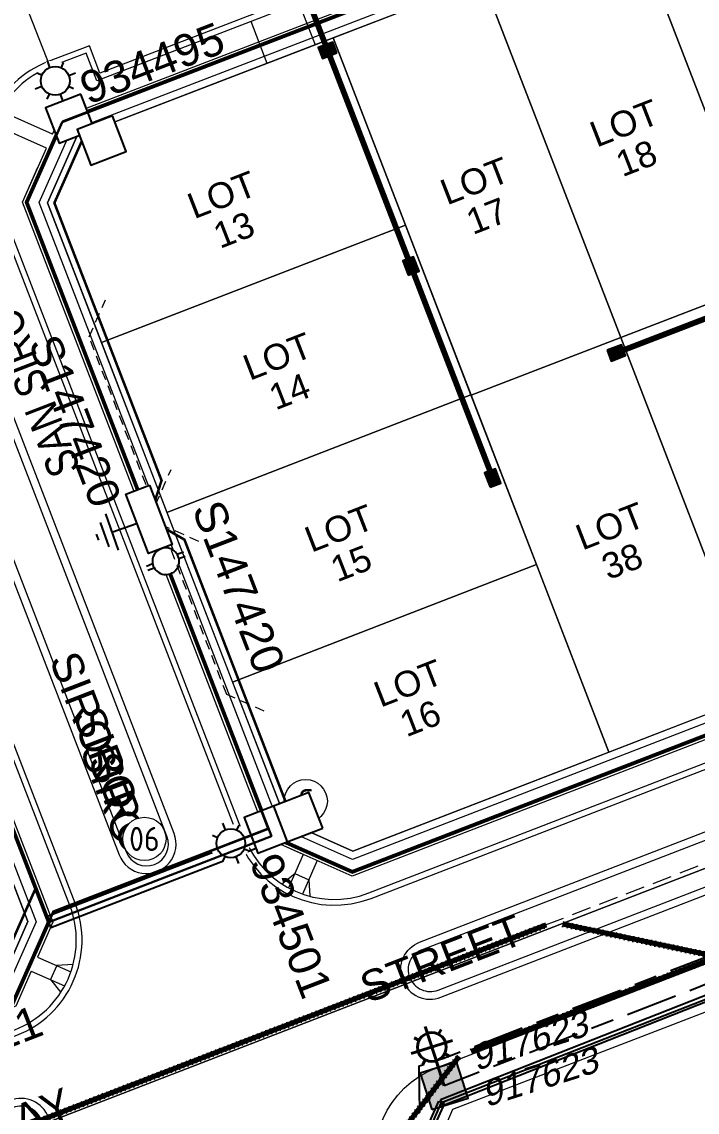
# Model space of a CAD drawing. Header units: metres. Extents: x 310412 to 311596, y 6269899 to 6270937.
# Drawn here: x 310764.4 to 310817.1, y 6270348.3 to 6270433.3 of the extents above; entities that cross this region are included whole.
import ezdxf
from ezdxf.enums import TextEntityAlignment as Align

# ---------------------------------------------------------------- set-up
doc = ezdxf.new("R2010")
doc.units = ezdxf.units.M
for name, pattern in [('Cable Exist UG', [8.2, 4, -1.2, 1.8, -1.2]), ('Dash', [5, 3, -2]), ('DASHED', [0.75, 0.5, -0.25]), ('DOT', [0.25, 0, -0.25]), ('IE Trench LV', [6.5, 5, -1.5])]:
    doc.linetypes.add(name, pattern=pattern)
doc.layers.get('0').update_dxf_attribs({"color": 6})
for name, color, linetype in [('_User 1200x900', 7, 'Continuous'), ('_User D-LOT-INT', 2, 'Continuous'), ('_User D-LOTNO', 2, 'Continuous'), ('_User D-PIPE', 154, 'Dash'), ('_User D-PIT', 2, 'Continuous'), ('_User D-TEXT-050', 3, 'Continuous'), ('Duct_SP_EXT', 7, 'Continuous'), ('Duct_SP_NEW', 2, 'Continuous'), ('Equip_LV_NEW', 2, 'Continuous'), ('Equip_SP_SL_EXT', 7, 'Continuous'), ('Equip_SP_SL_NEW', 2, 'Continuous'), ('Mains_LV_NEW_T84', 2, 'Continuous'), ('Mains_LV_New_T94', 2, 'Continuous'), ('Mains_SL_NEW_R6', 2, 'Continuous'), ('Notes', 7, 'Continuous'), ('Notes_HV_MISC', 7, 'Continuous'), ('Notes_LV_MISC', 7, 'Continuous'), ('Notes_SP_MISC', 7, 'Continuous'), ('Notes_SP_NEW', 2, 'Continuous'), ('Services_SP_NEW_UG', 2, 'Continuous'), ('SupportsUG_SP_LV_NEW', 2, 'Continuous'), ('SupportsUG_SP_LV_SL_EXT', 7, 'Continuous'), ('SupportsUG_SP_LV_SL_NEW', 2, 'Continuous')]:
    doc.layers.add(name, color=color, linetype=linetype)
for name, color, linetype, lineweight, true_color in [('_User D-FOOTPATH', 7, 'Continuous', 0, 0x969696), ('_User D-LIP', 7, 'Continuous', 0, 0x969696), ('_User D-NKL', 7, 'Continuous', 0, 0x969696), ('_User Driveway', 7, 'Dash', 0, 0x969696), ('_User E-KERB', 7, 'Continuous', 0, 0x969696), ('_User E-LIP', 7, 'Continuous', 0, 0x969696), ('_User E-LOT', 7, 'Continuous', 0, 0x969696), ('_User E-PIPE', 7, 'DOT', 0, 0x969696), ('_User E-PIPE-EDGE', 7, 'DOT', 0, 0x969696), ('_User Proposed Development Boundary', 7, 'DASHED', 0, 0x969696), ('_User Stormwater', 7, 'Continuous', 0, 0x969696)]:
    doc.layers.add(name, color=color, linetype=linetype, lineweight=lineweight, true_color=true_color)
for name, color, linetype, plot in [('_User Measure 240 CL', 170, 'Continuous', False), ('_User Measure 240 RL', 174, 'Continuous', False), ('_User Measure 50 CL', 130, 'Continuous', False), ('_User Measure LV VDs', 180, 'Continuous', False), ('_User Measure SL', 52, 'Continuous', False)]:
    doc.layers.add(name, color=color, linetype=linetype, plot=plot)
for name, color, linetype, lineweight in [('Cadastre Developer_SP_NEW', 2, 'Continuous', 5), ('Cadastre Land Parcels_SP_EXT', 9, 'Continuous', 5), ('Trench_SP_NEW', 7, 'Continuous', 70)]:
    doc.layers.add(name, color=color, linetype=linetype, lineweight=lineweight)
doc.styles.add('ARIAL', font='arial.ttf', dxfattribs={"height": 2})
doc.styles.add('ARIAL NARROW', font='ARIALN.TTF')
doc.styles.add('COLUMN_LABEL', font='arial.ttf')
doc.styles.add('iecARIAL', font='arial.ttf', dxfattribs={"height": 2})
doc.styles.add('ieISOCP', font='isocp.shx')
doc.styles.add('POLE_LABEL', font='arial.ttf')
doc.styles.add('SL_LABEL', font='arial.ttf')
doc.styles.get("Standard").update_dxf_attribs({"font": 'arial.ttf'})
doc.linetypes.add('Cable 4', pattern='A,5.25,-0.1,["o",Standard,S=2,R=0,X=1.2,Y=-0.7],-4', length=9.35)
doc.linetypes.add('Cable New UG', pattern='A,7,-0.25,["x",Standard,S=2,R=0,X=0.2,Y=-0.8],-2.1', length=9.35)
doc.linetypes.add('IE Trench HV', pattern='A,7,-0.2,["/",Standard,S=3,R=0,X=0,Y=-1.4],-2.5', length=9.7)

# ---------------------------------------------------------------- blocks, each defined once
blk = doc.blocks.new('COLUMN_EXT')
blk.add_hatch(color=256).paths.add_polyline_path([(-1.485, 1.485), (-1.485, -1.485), (1.485, -1.485), (1.485, 1.485)])
blk.add_lwpolyline([(-1.485, -1.485), (1.485, -1.485), (1.485, 1.485), (-1.485, 1.485)], close=True)
at = {"style": 'COLUMN_LABEL', "oblique": 15, "flags": 8}
blk.add_attdef('ASSET_NUM', text='', height=2, rotation=180, dxfattribs=at).set_placement((2, 2), align=Align.MIDDLE_LEFT)
at = {"flags": 9}
for tag, style, p in [('STRUCTURE_PLANT_NUMBER', 'POLE_LABEL', (1.813, 0.031)), ('STREET_CODE', 'COLUMN_LABEL', (1.813, -0.2))]:
    blk.add_attdef(tag, text='', height=0.2, dxfattribs=dict(at, style=style)).set_placement(p, align=Align.MIDDLE_LEFT)
for tag, p in [('OWNED_BY', (1.813, -0.6)), ('STATE', (1.813, -0.8)), ('COLUMN_TYPE', (1.813, -0.4)), ('STREETNAME', (1.813, -1.6)), ('SUBURB', (1.813, -1.8)), ('USAGE', (1.813, -1)), ('LEGEND', (1.813, -1.2)), ('LOCATION', (1.813, -1.4)), ('NOTES', (1.813, -2))]:
    blk.add_attdef(tag, text='', height=0.2, dxfattribs=at).set_placement(p, align=Align.MIDDLE_LEFT)
at = {"flags": 1}
blk.add_attdef('Z', (1.813, -2.351), '', height=0.2, dxfattribs=at)
blk = doc.blocks.new('SL_LANTERN_EXT')
at = {"lineweight": 40}
for p, q in [((-1.46, 5.68), (-1.06, 5.28)), ((0, 1.97), (0, 6.47)), ((1.46, 5.68), (1.06, 5.28)), ((-2.25, 4.22), (2.25, 4.22)), ((-1.46, 2.76), (-1.06, 3.16)), ((0, 0), (0, 2.72)), ((1.46, 2.76), (1.06, 3.16))]:
    blk.add_line(p, q, dxfattribs=at)
blk.add_circle((0, 4.22), 1.5, dxfattribs=at)
at = {"style": 'iecARIAL', "flags": 9}
blk.add_attdef('ASSET_NUM', (1.5, 1.5), '', height=2.5, dxfattribs=at)
for tag, p, height, flags in [('CONSTRUCTED_VOLTAGE', (0.98, -0.65), 0.2, 9), ('CONTROL_TYPE', (0.98, -0.85), 0.2, 9), ('LANTERN_PURPOSE', (0.98, -1.05), 0.2, 9), ('LANTERN_TYPE', (0.98, -1.25), 0.2, 9), ('LNUMBER', (2.18, -3.25), 2.5, 8), ('OPERATING_VOLTAGE', (0.98, -1.65), 0.2, 9), ('ORIENTATION', (0.98, -1.85), 0.2, 9), ('OWNED_BY', (0.98, -2.05), 0.2, 9), ('STATE', (0.98, -2.25), 0.2, 9), ('NO_PHASES', (0.98, -1.45), 0.2, 9), ('USAGE', (0.98, -2.45), 0.2, 9), ('CEXIST', (0.98, -2.65), 0.2, 9), ('CNEW', (0.98, -2.85), 0.2, 9), ('CNUMBER', (0.98, -3.05), 0.2, 9), ('CREMOVE', (0.98, -3.25), 0.2, 9), ('CREPLACE', (0.98, -3.45), 0.2, 9), ('LKINGHEIGHT', (0.98, -3.65), 0.2, 9), ('LBRACKET', (0.98, -3.85), 0.2, 9), ('LBRACKETVOCAB', (0.98, -4.05), 0.2, 9), ('LCATEGORY', (0.98, -4.25), 0.2, 9), ('LCHARGE1', (0.98, -4.45), 0.2, 9), ('LCHARGE1PERCENT', (0.98, -4.65), 0.2, 9), ('LCHARGE2', (0.98, -4.85), 0.2, 9), ('LCHARGE2PERCENT', (0.98, -5.05), 0.2, 9), ('LCHARGE3', (0.98, -5.25), 0.2, 9), ('LCHARGE3PERCENT', (0.98, -5.45), 0.2, 9), ('LEXIST', (0.98, -5.65), 0.2, 9), ('LLAMP', (0.98, -5.85), 0.2, 9), ('LLAMPVOCAB', (0.98, -6.05), 0.2, 9), ('LMAST', (0.98, -6.25), 0.2, 9), ('LMASTVOCAB', (0.98, -6.45), 0.2, 9), ('LNEW', (0.98, -6.65), 0.2, 9), ('LANTNUMBER', (0.98, -6.85), 0.2, 9), ('LOUTREACH', (0.98, -7.25), 0.2, 9), ('LOUTREACHVOCAB', (0.98, -7.45), 0.2, 9), ('LRATECODE', (0.98, -7.65), 0.2, 9), ('LREMOVE', (0.98, -7.85), 0.2, 9), ('LREPLACE', (0.98, -8.05), 0.2, 9), ('STREETNAME', (0.98, -9.25), 0.2, 9), ('LTYPE', (0.98, -8.25), 0.2, 9), ('LTYPEVOCAB', (0.98, -8.45), 0.2, 9), ('LEGEND', (0.98, -8.65), 0.2, 9), ('LOCATION', (0.98, -8.85), 0.2, 9), ('NOTES', (0.98, -9.05), 0.2, 9), ('SUBURB', (0.98, -9.45), 0.2, 1)]:
    blk.add_attdef(tag, p, '', height=height, dxfattribs=dict(flags=flags))
blk = doc.blocks.new('A$C7FC2678C')
at = {"layer": '_User Driveway', "linetype": 'Continuous'}
for p, q in [((310786.043, 6270434.775), (310787.31, 6270431.51)), ((310783.58, 6270430.067), (310782.31, 6270433.338)), ((310787.31, 6270431.51), (310783.58, 6270430.067))]:
    blk.add_line(p, q, dxfattribs=at)
blk = doc.blocks.new('A$C64462609')
at = {"layer": '_User D-FOOTPATH'}
for points in [[(310766.848, 6270424.562), (310767.391, 6270425.785), (310914.27, 6270482.298), (310915.116, 6270481.923)], [(310738.988, 6270432), (310765.57, 6270363.181), (310763.079, 6270357.554), (310714.108, 6270338.639), (310712.36, 6270339.412)], [(310740.107, 6270432.433), (310766.868, 6270363.15), (310765.664, 6270360.43)], [(310938.039, 6270425.792), (310937, 6270423.446), (310790.195, 6270366.742), (310783.659, 6270369.636), (310764.494, 6270419.253), (310766.362, 6270423.465)], [(310786.379, 6270368.432), (310783.659, 6270369.636), (310764.494, 6270419.253), (310765.702, 6270421.976)], [(310765.179, 6270359.333), (310763.975, 6270356.614), (310713.279, 6270337.032)]]:
    blk.add_lwpolyline(points, dxfattribs=at)
blk.add_lwpolyline([(310935.708, 6270424.234), (310790.227, 6270368.04), (310784.6, 6270370.532), (310765.793, 6270419.222), (310768.286, 6270424.844), (310913.841, 6270480.847), (310919.47, 6270478.351), (310938.2, 6270429.861)], close=True, dxfattribs=at)
at = {"layer": '_User D-FOOTPATH', "flags": 128}
for points in [[(310766.653, 6270429.787), (310764.473, 6270435.377)], [(310766.848, 6270424.562), (310762.754, 6270426.368)], [(310766.362, 6270423.465), (310762.269, 6270425.27)], [(310786.379, 6270368.432), (310785.226, 6270365.828)], [(310787.476, 6270367.946), (310786.323, 6270365.342)], [(310784.707, 6270366.137), (310785.714, 6270366.929), (310786.811, 6270366.443), (310786.901, 6270365.165)], [(310765.664, 6270360.43), (310768.268, 6270359.278)], [(310768.445, 6270359.856), (310767.167, 6270359.765), (310766.681, 6270358.668), (310767.473, 6270357.661)], [(310765.179, 6270359.333), (310767.782, 6270358.18)]]:
    blk.add_lwpolyline(points, dxfattribs=at)
at = {"layer": '_User D-LIP'}
for points in [[(310791.666, 6270365.005), (310936.738, 6270421.04, 0.414214), (310941.289, 6270431.321), (310921.91, 6270481.498, 0.413842), (310911.639, 6270486.054), (310908.419, 6270484.815), (310909.245, 6270482.668), (310770.538, 6270429.3), (310769.712, 6270431.446), (310766.492, 6270430.207, 0.414597), (310761.931, 6270419.923), (310781.385, 6270369.556, 0.414213)], [(310759.342, 6270413.997, 1), (310755.051, 6270412.34), (310772.021, 6270368.405, 1), (310776.312, 6270370.062)]]:
    blk.add_lwpolyline(points, format="xyb", close=True, dxfattribs=at)
for points in [[(310677.807, 6270408.469), (310704.333, 6270339.794, 0.414213), (310714.614, 6270335.243), (310764.054, 6270354.34, 0.414214), (310768.605, 6270364.62), (310742.114, 6270433.204)], [(310794.134, 6270358.615, -0.414214), (310795.451, 6270361.589), (310936.791, 6270416.183, -0.414214), (310939.766, 6270414.866, -0.414214)], [(310766.522, 6270347.95, 0.414214), (310763.548, 6270349.266), (310717.839, 6270331.611, 0.414214), (310716.522, 6270328.637, 0.414214)]]:
    blk.add_lwpolyline(points, format="xyb", dxfattribs=at)
at = {"layer": '_User D-LOT-INT', "color": 6, "lineweight": 0}
blk.add_lwpolyline([(310935.26, 6270424.704), (310790.242, 6270368.69), (310785.07, 6270370.98), (310766.442, 6270419.206), (310768.734, 6270424.373), (310913.825, 6270480.198), (310919, 6270477.903), (310937.55, 6270429.876)], close=True, dxfattribs=at)
at = {"layer": '_User D-LOT-INT', "color": 6, "lineweight": 0, "flags": 128}
for points in [[(310904.455, 6270444.62), (310799.458, 6270404.222)], [(310812.039, 6270441.035), (310833.526, 6270385.408)], [(310800.373, 6270436.547), (310821.865, 6270380.904)], [(310738.428, 6270431.785), (310764.921, 6270363.197)], [(310788.707, 6270432.058), (310810.205, 6270376.4)], [(310794.344, 6270417.464), (310770.651, 6270408.31)], [(310799.453, 6270404.236), (310775.759, 6270395.082)], [(310804.562, 6270391.009), (310780.869, 6270381.855)], [(310764.921, 6270363.197), (310762.631, 6270358.024)]]:
    blk.add_lwpolyline(points, dxfattribs=at)
at = {"layer": '_User D-NKL'}
for points in [[(310791.503, 6270365.425), (310936.576, 6270421.46, 0.414214), (310940.869, 6270431.158), (310921.49, 6270481.336, 0.413842), (310911.801, 6270485.634), (310909.001, 6270484.556), (310909.827, 6270482.41), (310770.279, 6270428.718), (310769.453, 6270430.865), (310766.653, 6270429.787, 0.414597), (310762.35, 6270420.085), (310781.805, 6270369.718, 0.414213)], [(310758.782, 6270413.781, 1), (310755.61, 6270412.556), (310772.581, 6270368.621, 1), (310775.752, 6270369.846)]]:
    blk.add_lwpolyline(points, format="xyb", close=True, dxfattribs=at)
for points in [[(310678.227, 6270408.632), (310704.753, 6270339.957, 0.414213), (310714.452, 6270335.663), (310763.892, 6270354.759, 0.414214), (310768.186, 6270364.458), (310741.694, 6270433.042)], [(310794.693, 6270358.831, -0.414214), (310795.667, 6270361.029), (310937.007, 6270415.623, -0.414214), (310939.206, 6270414.65, -0.414214)], [(310765.962, 6270347.733, 0.414214), (310763.764, 6270348.707), (310718.055, 6270331.051, 0.414214), (310717.082, 6270328.853, 0.414214)]]:
    blk.add_lwpolyline(points, format="xyb", dxfattribs=at)
at = {"layer": '_User E-KERB'}
for points in [[(310794.693, 6270358.831, 0.414214), (310796.892, 6270357.858), (310938.233, 6270412.452, 0.414214), (310939.206, 6270414.65)], [(310805.479, 6270308.427), (310792.47, 6270342.107, -0.414213), (310796.764, 6270351.805), (310941.836, 6270407.841, -0.414214), (310951.535, 6270403.547)]]:
    blk.add_lwpolyline(points, format="xyb", dxfattribs=at)
at = {"layer": '_User E-LIP'}
blk.add_lwpolyline([(310794.134, 6270358.615, 0.414214), (310797.108, 6270357.298), (310938.449, 6270411.892, 0.414214), (310939.766, 6270414.866)], format="xyb", dxfattribs=at)
at = {"layer": '_User E-LOT', "lineweight": 0}
for p, q in [((310943.043, 6270404.555), (310798.025, 6270348.54)), ((310798.025, 6270348.54), (310795.735, 6270343.368))]:
    blk.add_line(p, q, dxfattribs=at)
at = {"layer": '_User Proposed Development Boundary', "color": 11, "linetype": 'DASHED', "lineweight": 15, "ltscale": 3, "true_color": 0xf27172, "flags": 128}
blk.add_lwpolyline([(310671.883, 6270406.182), (310911.145, 6270498.239), (310942.883, 6270416.071), (310703.742, 6270323.701), (310671.883, 6270406.182)], dxfattribs=at)
at = {"layer": 'Cadastre Developer_SP_NEW', "color": 2, "flags": 128}
for points in [[(310822.791, 6270413.2), (310834.457, 6270417.688), (310823.706, 6270445.524), (310812.039, 6270441.035)], [(310811.125, 6270408.711), (310822.791, 6270413.2), (310812.039, 6270441.035), (310800.373, 6270436.547)], [(310799.458, 6270404.222), (310811.125, 6270408.711), (310800.373, 6270436.547), (310788.707, 6270432.058)], [(310794.344, 6270417.464), (310788.707, 6270432.058), (310768.734, 6270424.373), (310766.442, 6270419.206), (310770.651, 6270408.31)], [(310794.344, 6270417.464), (310770.651, 6270408.31), (310775.76, 6270395.083), (310799.453, 6270404.236)], [(310822.791, 6270413.2), (310811.125, 6270408.711), (310821.865, 6270380.904), (310833.526, 6270385.408)], [(310811.125, 6270408.711), (310799.458, 6270404.222), (310810.205, 6270376.4), (310821.865, 6270380.904)], [(310775.76, 6270395.083), (310780.869, 6270381.855), (310804.562, 6270391.009), (310799.453, 6270404.236)], [(310780.869, 6270381.855), (310785.07, 6270370.98), (310790.242, 6270368.69), (310810.205, 6270376.4), (310804.562, 6270391.009)], [(310750.784, 6270353.448), (310762.631, 6270358.024), (310764.921, 6270363.197), (310756.444, 6270385.143), (310740.857, 6270379.146)]]:
    blk.add_lwpolyline(points, close=True, dxfattribs=at)
at = {"color": 152, "true_color": 0x2776bb}
blk.add_blockref('A$C7FC2678C', (0, 0), dxfattribs=at)
at = {"layer": '_User D-LOTNO', "color": 0, "style": 'ARIAL'}
for s, p in [('LOT', (310809.242, 6270423.495)), ('18', (310811.257, 6270421.189)), ('LOT', (310797.582, 6270418.991)), ('LOT', (310777.872, 6270417.911)), ('17', (310799.597, 6270416.685)), ('13', (310779.887, 6270415.605)), ('LOT', (310782.205, 6270405.323)), ('14', (310784.22, 6270403.017)), ('LOT', (310787.01, 6270391.925)), ('LOT', (310808.13, 6270392.096)), ('15', (310789.025, 6270389.618)), ('38', (310810.145, 6270389.789)), ('LOT', (310792.4, 6270379.852)), ('16', (310794.415, 6270377.545))]:
    blk.add_text(s, height=2, rotation=21.24089, dxfattribs=at).set_placement(p)
at = {"layer": '_User D-TEXT-050', "insert": (310766.72, 6270397.573), "char_height": 2.5, "attachment_point": 1, "rotation": 111.04457, "style": 'ARIAL NARROW'}
blk.add_mtext('SAN SIRO ROAD', dxfattribs=at)
blk = doc.blocks.new('PILLAR_NEW')
for tag, height, flags, p in [('ASSET_NUM', 2.5, 8, (2, 4)), ('STREET_CODE', 0.2, 9, (1.5, 2)), ('OWNED_BY', 0.2, 9, (1.5, 1.8)), ('OPERATED_BY', 0.2, 9, (1.5, 1.6))]:
    blk.add_attdef(tag, text='', height=height, dxfattribs=dict(flags=flags)).set_placement(p, align=Align.MIDDLE_LEFT)
blk.add_wipeout([(-2.475, 0.99), (2.475, 0.99), (2.475, -0.99), (-2.475, -0.99)])
at = {"lineweight": -3}
blk.add_lwpolyline([(-2.475, 0.99), (2.475, 0.99), (2.475, -0.99), (-2.475, -0.99)], close=True, dxfattribs=at)
for tag, flags, p in [('STATE', 9, (1.5, 1.2)), ('SUPPORT_TYPE', 9, (1.5, 1)), ('USAGE', 9, (1.5, 0.8)), ('MAINTAINED_BY', 9, (1.5, 1.4)), ('SUBURB', 9, (1.5, 0.2)), ('STREETNAME', 9, (1.5, 0)), ('LEGEND', 9, (1.5, 0.6)), ('PARENT', 9, (1.5, 0.4)), ('Z', 1, (1.5, -0.6)), ('LOCATION', 9, (1.5, -0.2)), ('NOTES', 9, (1.5, -0.4))]:
    blk.add_attdef(tag, text='', height=0.2, dxfattribs=dict(flags=flags)).set_placement(p, align=Align.MIDDLE_LEFT)
blk = doc.blocks.new('COLUMN_NEW')
for tag, height, flags, p in [('ASSET_NUM', 2.15, 8, (2, 2)), ('LOCATION', 0.2, 9, (1.5, -2.2)), ('NOTES', 0.2, 9, (1.5, -2.4)), ('LABEL_ALIGNMENT', 0.2, 9, (1.5, -2.6)), ('Z', 0.2, 1, (1.5, -2.8))]:
    blk.add_attdef(tag, text='', height=height, dxfattribs=dict(flags=flags)).set_placement(p, align=Align.MIDDLE_LEFT)
blk.add_wipeout([(-1.485, -1.485), (1.485, -1.485), (1.485, 1.485), (-1.485, 1.485)])
at = {"lineweight": -3}
blk.add_lwpolyline([(-1.485, -1.485), (1.485, -1.485), (1.485, 1.485), (-1.485, 1.485)], close=True, dxfattribs=at)
at = {"style": 'POLE_LABEL', "flags": 9}
blk.add_attdef('STRUCTURE_PLANT_NUMBER', text='', height=0.2, dxfattribs=at).set_placement((1.5, 0.242), align=Align.MIDDLE_LEFT)
at = {"flags": 9}
for tag, p in [('STREET_CODE', (1.5, 0)), ('OWNED_BY', (1.5, -0.4)), ('OPERATED_BY', (1.5, -0.6)), ('COLUMN_TYPE', (1.5, -0.2)), ('MAINTAINED_BY', (1.5, -0.8)), ('STATE', (1.5, -1)), ('SUBURB', (1.5, -1.8)), ('USAGE', (1.5, -1.2)), ('LEGEND', (1.5, -1.4)), ('PARENT', (1.5, -1.6)), ('STREETNAME', (1.5, -2))]:
    blk.add_attdef(tag, text='', height=0.2, dxfattribs=at).set_placement(p, align=Align.MIDDLE_LEFT)
blk = doc.blocks.new('600 x 900 G.S.I.P')
at = {"flags": 128}
blk.add_lwpolyline([(0.45, 0.6), (-0.45, 0.6), (-0.45, -0.6), (0.45, -0.6)], close=True, dxfattribs=at)
for points in [[(-0.35, 0.5), (-0.35, -0.5), (0.35, -0.5), (0.35, 0.5)], [(-0.307, 0.49), (-0.307, -0.49), (0.308, -0.49), (0.308, 0.49)]]:
    blk.add_lwpolyline(points, close=True)
at = {"layer": '_User 1200x900', "color": 251}
for p, q in [((-0.307, 0.45), (0.308, 0.45)), ((-0.307, 0.4), (0.308, 0.4)), ((-0.307, 0.35), (0.308, 0.35)), ((-0.307, 0.3), (0.308, 0.3)), ((-0.307, 0.25), (0.308, 0.25)), ((-0.307, 0.2), (0.308, 0.2)), ((-0.307, 0.15), (0.308, 0.15)), ((-0.307, 0.1), (0.308, 0.1)), ((-0.307, 0.05), (0.308, 0.05)), ((-0.307, 0), (0.308, 0)), ((-0.2, -0.49), (-0.2, 0.49)), ((0, -0.49), (0, 0.49)), ((0.2, -0.49), (0.2, 0.49)), ((-0.307, -0.05), (0.308, -0.05)), ((-0.307, -0.1), (0.308, -0.1)), ((-0.307, -0.15), (0.308, -0.15)), ((-0.307, -0.2), (0.308, -0.2)), ((-0.307, -0.25), (0.308, -0.25)), ((-0.307, -0.3), (0.308, -0.3)), ((-0.307, -0.35), (0.308, -0.35)), ((-0.307, -0.4), (0.308, -0.4)), ((-0.307, -0.45), (0.308, -0.45))]:
    blk.add_line(p, q, dxfattribs=at)
blk = doc.blocks.new('A$C76594AEE')
at = {"layer": '_User D-PIPE', "const_width": 0.45, "flags": 128}
for points in [[(310788.114, 6270431.511), (310786.858, 6270434.774)], [(310794.554, 6270414.839), (310788.441, 6270430.67)], [(310800.935, 6270398.319), (310794.987, 6270413.72)], [(310811.339, 6270407.723), (310821.891, 6270411.782)]]:
    blk.add_lwpolyline(points, dxfattribs=at)
at = {"layer": '_User E-PIPE', "const_width": 0.4, "flags": 128}
for points in [[(310765.216, 6270347.445), (310805.328, 6270362.939)], [(310806.588, 6270363.007), (310818.219, 6270360.547)], [(310799.457, 6270353.067), (310817.841, 6270360.148)], [(310786.946, 6270337.507), (310798.531, 6270352.688)]]:
    blk.add_lwpolyline(points, dxfattribs=at)
at = {"layer": '_User E-PIPE-EDGE', "flags": 128}
for points in [[(310765.144, 6270347.632), (310805.256, 6270363.125)], [(310806.546, 6270362.811), (310818.178, 6270360.351)], [(310806.629, 6270363.202), (310818.26, 6270360.742)], [(310765.288, 6270347.259), (310805.4, 6270362.752)], [(310799.385, 6270353.253), (310817.769, 6270360.335)], [(310799.528, 6270352.88), (310817.913, 6270359.962)], [(310786.787, 6270337.629), (310798.372, 6270352.809)], [(310787.105, 6270337.386), (310798.69, 6270352.567)]]:
    blk.add_lwpolyline(points, dxfattribs=at)
at = {"layer": '_User D-PIT'}
for p, rotation in [((310788.277, 6270431.089), 291.1433333333334), ((310794.77, 6270414.279), 201.1433333252743), ((310810.78, 6270407.507), 111.1433333252743), ((310801.151, 6270397.759), 201.1433333252743)]:
    blk.add_blockref('600 x 900 G.S.I.P', p, dxfattribs=dict(at, rotation=rotation))
blk = doc.blocks.new('*U113')
blk.add_line((0, 0), (0, 0))
for tag, p, flags in [('Z', (0, 0), 1), ('OPERATED_BY', (0, -9.61), 9)]:
    blk.add_attdef(tag, p, '', height=0.2, dxfattribs=dict(flags=flags))
at = {"style": 'SL_LABEL', "flags": 9}
blk.add_attdef('STREET_CODE', text='', height=0.2, dxfattribs=at).set_placement((0, -0.2), align=Align.MIDDLE_LEFT)
for tag, height, flags, p in [('CONSTRUCTED_VOLTAGE', 0.2, 9, (0, -0.4)), ('CONTROL_TYPE', 0.2, 9, (0, -0.6)), ('LANTERN_PURPOSE', 0.2, 9, (0, -0.8)), ('LANTERN_TYPE', 0.2, 9, (0, -1)), ('NO_PHASES', 0.2, 9, (0, -1.2)), ('OPERATING_VOLTAGE', 0.2, 9, (0, -1.4)), ('ORIENTATION', 0.2, 9, (0, -1.6)), ('OWNED_BY', 0.2, 9, (0, -1.8)), ('STATE', 0.2, 9, (0, -2)), ('USAGE', 0.2, 9, (0, -2.2)), ('LNUMBER', 2.5, 8, (1.2, -2.8)), ('CEXIST', 0.2, 9, (0, -2.4)), ('CNEW', 0.2, 9, (0, -2.6)), ('CNUMBER', 0.2, 9, (0, -2.8)), ('CREMOVE', 0.2, 9, (0, -3)), ('CREPLACE', 0.2, 9, (0, -3.2)), ('LKINGHEIGHT', 0.2, 9, (0, -3.4)), ('LBRACKET', 0.2, 9, (0, -3.6)), ('LBRACKETVOCAB', 0.2, 9, (0, -3.8)), ('LCATEGORY', 0.2, 9, (0, -4)), ('LCHARGE1', 0.2, 9, (0, -4.2)), ('LCHARGE1PERCENT', 0.2, 9, (0, -4.4)), ('LCHARGE2', 0.2, 9, (0, -4.6)), ('LCHARGE2PERCENT', 0.2, 9, (0, -4.8)), ('LCHARGE3', 0.2, 9, (0, -5)), ('LCHARGE3PERCENT', 0.2, 9, (0, -5.2)), ('LEXIST', 0.2, 9, (0, -5.4)), ('LLAMP', 0.2, 9, (0, -5.6)), ('LLAMPVOCAB', 0.2, 9, (0, -5.8)), ('LMAST', 0.2, 9, (0, -6)), ('LMASTVOCAB', 0.2, 9, (0, -6.2)), ('LNEW', 0.2, 9, (0, -6.4)), ('LANTNUMBER', 0.2, 9, (0, -6.6)), ('LOUTREACH', 0.2, 9, (0, -7)), ('LOUTREACHVOCAB', 0.2, 9, (0, -7.2)), ('LRATECODE', 0.2, 9, (0, -7.4)), ('LREMOVE', 0.2, 9, (0, -7.6)), ('LREPLACE', 0.2, 9, (0, -7.8)), ('LTYPE', 0.2, 9, (0, -8)), ('SUBURB', 0.2, 9, (0, -8.6)), ('STREETNAME', 0.2, 9, (0, -8.8)), ('LTYPEVOCAB', 0.2, 9, (0, -8.2)), ('LEGEND', 0.2, 9, (0, -8.4)), ('LOCATION', 0.2, 9, (0, -9)), ('NOTES', 0.2, 9, (0, -9.2)), ('MAINTAINED_BY', 0.2, 9, (0, -9.86))]:
    blk.add_attdef(tag, text='', height=height, dxfattribs=dict(flags=flags)).set_placement(p, align=Align.MIDDLE_LEFT)
blk.add_wipeout([(0, 6.47), (1.46, 5.68), (2.25, 4.22), (1.46, 2.76), (0, 1.92), (-1.43, 2.79), (-2.25, 4.22), (-1.46, 5.68)])
for p, q in [((-1.46, 5.68), (-1.06, 5.28)), ((0, 5.72), (0, 6.47)), ((1.46, 5.68), (1.06, 5.28)), ((-2.25, 4.22), (-1.5, 4.22)), ((1.5, 4.22), (2.25, 4.22)), ((-1.46, 2.76), (-1.06, 3.16)), ((0, 0), (0, 2.72)), ((1.46, 2.76), (1.06, 3.16))]:
    blk.add_line(p, q)
blk.add_circle((0, 4.22), 1.5)
blk.add_attdef('ASSET_NUM', text='', height=2.5, dxfattribs=at).set_placement((2, 2), align=Align.MIDDLE_LEFT)
blk = doc.blocks.new('Earth')
for p, q in [((0, -1.022), (0, 0)), ((0, -3.066), (0, -1.022)), ((-1.5, -3.066), (1.5, -3.066)), ((-1, -3.666), (1, -3.666)), ((-0.25, -4.266), (0.25, -4.266))]:
    blk.add_line(p, q)
blk = doc.blocks.new('DUCT_INDICATOR')
at = {"color": 7, "lineweight": 9, "flags": 1}
blk.add_attdef('Z', (0, 0), '', height=0.2, dxfattribs=at)
at = {"color": 8, "linetype": 'Continuous', "lineweight": 15, "ltscale": 0.1}
blk.add_wipeout([(2.25, 0), (2.25, 0.05), (2.23, 0.29), (2.22, 0.39), (2.18, 0.54), (2.14, 0.7), (2.1, 0.82), (2.04, 0.95), (1.94, 1.14), (1.86, 1.27), (1.75, 1.41), (1.6, 1.58), (1.56, 1.62), (1.5, 1.68), (1.42, 1.74), (1.34, 1.81), (1.26, 1.86), (1.17, 1.92), (1.1, 1.97), (1.03, 2), (1, 2.02), (0.97, 2.03), (0.95, 2.04), (0.91, 2.06), (0.88, 2.07), (0.86, 2.08), (0.83, 2.09), (0.79, 2.11), (0.76, 2.12), (0.72, 2.13), (0.67, 2.15), (0.62, 2.16), (0.61, 2.17), (0.55, 2.18), (0.52, 2.19), (0.5, 2.19), (0.48, 2.2), (0.43, 2.21), (0.38, 2.22), (0.33, 2.23), (0.27, 2.23), (0.23, 2.24), (0.18, 2.24), (0.08, 2.25), (0.05, 2.25), (0, 2.25), (-0.05, 2.25), (-0.08, 2.25), (-0.18, 2.24), (-0.23, 2.24), (-0.27, 2.23), (-0.33, 2.23), (-0.38, 2.22), (-0.43, 2.21), (-0.48, 2.2), (-0.5, 2.19), (-0.52, 2.19), (-0.55, 2.18), (-0.61, 2.17), (-0.62, 2.16), (-0.67, 2.15), (-0.72, 2.13), (-0.76, 2.12), (-0.79, 2.11), (-0.83, 2.09), (-0.86, 2.08), (-0.88, 2.07), (-0.91, 2.06), (-0.95, 2.04), (-0.97, 2.03), (-1, 2.02), (-1.03, 2), (-1.1, 1.97), (-1.17, 1.92), (-1.26, 1.86), (-1.34, 1.81), (-1.42, 1.74), (-1.5, 1.68), (-1.56, 1.62), (-1.6, 1.58), (-1.75, 1.41), (-1.86, 1.27), (-1.94, 1.14), (-2.04, 0.95), (-2.1, 0.82), (-2.14, 0.7), (-2.18, 0.54), (-2.22, 0.39), (-2.23, 0.29), (-2.25, 0.05), (-2.25, 0), (-2.25, -0.05), (-2.23, -0.29), (-2.22, -0.39), (-2.18, -0.54), (-2.14, -0.7), (-2.1, -0.82), (-2.04, -0.95), (-1.94, -1.14), (-1.86, -1.27), (-1.75, -1.41), (-1.6, -1.58), (-1.56, -1.62), (-1.5, -1.68), (-1.42, -1.74), (-1.34, -1.81), (-1.26, -1.86), (-1.17, -1.92), (-1.1, -1.97), (-1.03, -2), (-1, -2.02), (-0.97, -2.03), (-0.95, -2.04), (-0.91, -2.06), (-0.88, -2.07), (-0.86, -2.08), (-0.83, -2.09), (-0.79, -2.11), (-0.76, -2.12), (-0.72, -2.13), (-0.67, -2.15), (-0.62, -2.16), (-0.61, -2.17), (-0.55, -2.18), (-0.52, -2.19), (-0.5, -2.19), (-0.48, -2.2), (-0.43, -2.21), (-0.38, -2.22), (-0.33, -2.23), (-0.27, -2.23), (-0.23, -2.24), (-0.18, -2.24), (-0.08, -2.25), (-0.05, -2.25), (0, -2.25), (0.05, -2.25), (0.08, -2.25), (0.18, -2.24), (0.23, -2.24), (0.27, -2.23), (0.33, -2.23), (0.38, -2.22), (0.43, -2.21), (0.48, -2.2), (0.5, -2.19), (0.52, -2.19), (0.55, -2.18), (0.61, -2.17), (0.62, -2.16), (0.67, -2.15), (0.72, -2.13), (0.76, -2.12), (0.79, -2.11), (0.83, -2.09), (0.86, -2.08), (0.88, -2.07), (0.91, -2.06), (0.95, -2.04), (0.97, -2.03), (1, -2.02), (1.03, -2), (1.1, -1.97), (1.17, -1.92), (1.26, -1.86), (1.34, -1.81), (1.42, -1.74), (1.5, -1.68), (1.56, -1.62), (1.6, -1.58), (1.75, -1.41), (1.86, -1.27), (1.94, -1.14), (2.04, -0.95), (2.1, -0.82), (2.14, -0.7), (2.18, -0.54), (2.22, -0.39), (2.23, -0.29), (2.25, -0.05)], dxfattribs=at)
at = {"color": 7, "lineweight": 9}
blk.add_circle((0, 0), 2.25, dxfattribs=at)
blk.add_attdef('CODE', text='', height=1.8, dxfattribs=at).set_placement((0, 0), align=Align.MIDDLE_CENTER)
blk = doc.blocks.new('*U111')
for tag, p, flags in [('ORIENTATION', (0, 0), 9), ('Z', (0, 0), 1), ('USAGE', (0, -0.2), 9), ('NOTES', (0, -0.4), 9)]:
    blk.add_attdef(tag, p, '', height=0.2, dxfattribs=dict(flags=flags))
blk.add_wipeout([(-0.52, 2.3), (-0.42, 2.46), (-0.35, 2.63), (-0.3, 2.81), (-0.27, 3), (-0.27, 3.19), (-0.29, 3.37), (-0.33, 3.56), (-0.4, 3.73), (-0.49, 3.9), (-0.6, 4.05), (-0.72, 4.19), (-0.86, 4.31), (-1.02, 4.42), (-1.19, 4.5), (-1.37, 4.56), (-1.55, 4.6), (-1.74, 4.61), (-1.92, 4.61), (-2.11, 4.57), (-2.29, 4.52), (-2.46, 4.44), (-2.62, 4.34), (-2.77, 4.23), (-2.9, 4.09), (-3.01, 3.94), (-3.1, 3.78), (-3.18, 3.61), (-3.23, 3.43), (-3.25, 3.24), (-3.26, 3.05), (-3.24, 2.87), (-3.19, 2.68), (-3.13, 2.51), (-3.04, 2.34), (-2.93, 2.19), (-2.81, 2.05), (-2.66, 1.93), (-2.51, 1.82), (-2.34, 1.74), (-2.16, 1.68), (-1.98, 1.64), (-1.79, 1.63), (-1.6, 1.63), (-1.42, 1.67), (-1.24, 1.72), (-1.07, 1.8), (-0.91, 1.9), (-0.76, 2.01), (-0.63, 2.15)])
for p, q in [((-2.14, 4.57), (-2.21, 5.31)), ((-1.65, 4.61), (-1.72, 5.35)), ((-1.88, 1.63), (-1.81, 0.89)), ((-1.38, 1.68), (-1.32, 0.93))]:
    blk.add_line(p, q)
blk.add_lwpolyline([(-3.25, 2.99, 1), (-0.28, 3.25, 1)], format="xyb", close=True)

msp = doc.modelspace()

# ---------------------------------------------------------------- block references
at = {"layer": 'Notes'}
msp.add_blockref('A$C64462609', (0, 0), dxfattribs=at)

# ---------------------------------------------------------------- next in the draw order: linework, layer by layer
at = {"layer": '_User Measure LV VDs', "flags": 128}
msp.add_lwpolyline([(310776.475, 6270389.068), (310770.094, 6270405.589)], dxfattribs=at)
at = {"layer": 'Cadastre Land Parcels_SP_EXT', "linetype": 'Continuous'}
for points in [[(310703.872, 6270323.381), (310942.799, 6270415.673), (310910.986, 6270498.06), (310671.978, 6270405.97), (310703.872, 6270323.381)], [(310970.766, 6270343.221), (310942.799, 6270415.673), (310703.872, 6270323.381), (310732.657, 6270248.951), (310733.049, 6270247.97), (310827.714, 6270284.55), (310826.608, 6270287.558), (310970.766, 6270343.221)]]:
    msp.add_lwpolyline(points, close=True, dxfattribs=at)
at = {"layer": 'Duct_SP_EXT'}
for p, q in [((310797.079, 6270349.321), (310830.903, 6270362.662)), ((310797.255, 6270348.874), (310831.079, 6270362.216)), ((310795.037, 6270344.878), (310796.948, 6270349.195)), ((310796.948, 6270349.195), (310797.167, 6270349.097)), ((310797.079, 6270349.321), (310797.167, 6270349.097)), ((310795.476, 6270344.683), (310797.387, 6270349)), ((310797.387, 6270349), (310797.167, 6270349.097)), ((310797.255, 6270348.874), (310797.167, 6270349.097))]:
    msp.add_line(p, q, dxfattribs=at)
at = {"layer": 'Duct_SP_NEW'}
for p, q in [((310766.38, 6270363.582), (310783.73, 6270370.284)), ((310783.73, 6270370.284), (310783.894, 6270369.86)), ((310784.058, 6270369.435), (310783.894, 6270369.86)), ((310766.708, 6270362.733), (310784.058, 6270369.435)), ((310766.38, 6270363.582), (310766.544, 6270363.158)), ((310766.708, 6270362.733), (310766.544, 6270363.158))]:
    msp.add_line(p, q, dxfattribs=at)
at = {"layer": 'Mains_LV_NEW_T84', "color": 170, "linetype": 'Cable New UG', "ltscale": 0.75, "const_width": 0.2, "flags": 128}
for points in [[(310881.506, 6270469.37), (310831.567, 6270450.156), (310767.588, 6270425.488), (310764.819, 6270419.245), (310770.094, 6270405.589)], [(310770.094, 6270405.589), (310776.475, 6270389.068)]]:
    msp.add_lwpolyline(points, dxfattribs=at)
at = {"layer": 'Mains_LV_New_T94', "color": 140, "linetype": 'IE Trench HV', "ltscale": 0.5, "const_width": 0.2, "flags": 128}
msp.add_lwpolyline([(310751.324, 6270352.049), (310752.912, 6270354.806), (310762.257, 6270358.416), (310765.525, 6270365.796), (310748.835, 6270409.005)], dxfattribs=at)
at = {"layer": 'Mains_SL_NEW_R6', "linetype": 'Cable 4', "ltscale": 0.5, "const_width": 0.2, "flags": 128}
for points in [[(310770.667, 6270424.581), (310769.107, 6270423.981), (310766.983, 6270419.192), (310775.337, 6270397.571), (310775.12, 6270396.899)], [(310775.12, 6270396.899), (310774.359, 6270394.543)]]:
    msp.add_lwpolyline(points, dxfattribs=at)
at = {"layer": 'Notes_LV_MISC', "linetype": 'Cable Exist UG', "flags": 128}
msp.add_lwpolyline([(310773.704, 6270317.121), (310779.373, 6270319.303), (310780.573, 6270316.211), (310786.141, 6270318.292), (310786.141, 6270318.292), (310778.655, 6270337.819), (310794.008, 6270344.034), (310793.995, 6270344.356), (310793.995, 6270344.356), (310795.468, 6270347.684), (310795.416, 6270351.943), (310797.263, 6270352.516), (310797.263, 6270352.516), (310830.316, 6270365.284), (310833.389, 6270364.319), (310842.569, 6270367.91)], dxfattribs=at)
at = {"layer": 'Notes_LV_MISC', "linetype": 'Cable Exist UG'}
msp.add_lwpolyline([(310830.678, 6270363.296), (310797.36, 6270350.402)], dxfattribs=at)
at = {"layer": 'Trench_SP_NEW', "color": 5, "linetype": 'IE Trench LV', "ltscale": 0.5, "flags": 128}
for points in [[(310783.894, 6270369.86, 0.3, 0.3, 0), (310775.765, 6270390.914, 0.3, 0.3, 0), (310764.819, 6270419.245, 0.3, 0.3, 0), (310767.615, 6270425.55, 0.3, 0.3, 0), (310913.866, 6270481.821, 0.3, 0.3, 0), (310920.175, 6270479.023, 0.3, 0.3, 0), (310929.713, 6270454.329, 0, 0, 0)], [(310748.835, 6270409.005, 0.3, 0.3, 0), (310766.544, 6270363.158, 0, 0, 0)]]:
    msp.add_lwpolyline(points, format="xyseb", dxfattribs=at)
at = {"layer": 'Trench_SP_NEW', "color": 1, "linetype": 'IE Trench HV', "ltscale": 0.5, "const_width": 0.3, "flags": 128}
for points in [[(310929.713, 6270454.329), (310939.174, 6270429.837), (310936.38, 6270423.528), (310790.203, 6270367.066), (310783.894, 6270369.86)], [(310766.544, 6270363.158), (310763.751, 6270356.849), (310738.917, 6270347.257)]]:
    msp.add_lwpolyline(points, dxfattribs=at)

# ---------------------------------------------------------------- next in the draw order: block references
at = {"layer": '_User Stormwater'}
msp.add_blockref('A$C76594AEE', (0, 0), dxfattribs=at)
at = {"layer": 'Equip_SP_SL_EXT', "xscale": 0.75, "yscale": 0.75, "zscale": 0.75, "rotation": 17.56027231216214}
msp.add_blockref('SL_LANTERN_EXT', (310797.36, 6270350.402), dxfattribs=at)
at = {"layer": 'Notes_LV_MISC', "rotation": 289.339841946454}
msp.add_blockref('Earth', (310774.352, 6270394.563), dxfattribs=at)
at = {"layer": 'Notes_LV_MISC'}
ref = msp.add_blockref('COLUMN_EXT', (310797.36, 6270350.402), dxfattribs=dict(at, rotation=17.56027231100174))
ref.add_attrib('ASSET_NUM', '917623', dxfattribs={"layer": '0', "height": 2, "rotation": 197.56027, "style": 'COLUMN_LABEL', "oblique": 15, "text_generation_flag": 6}).set_placement((310809.214, 6270352.487), align=Align.MIDDLE_RIGHT)
at = {"layer": 'SupportsUG_SP_LV_SL_EXT'}
ref = msp.add_blockref('COLUMN_EXT', (310797.36, 6270350.402), dxfattribs=dict(at, rotation=17.56027231100174))
ref.add_attrib('ASSET_NUM', '917623', dxfattribs={"layer": '0', "height": 2, "rotation": 197.56027, "style": 'COLUMN_LABEL', "oblique": 15, "text_generation_flag": 6}).set_placement((310808.419, 6270355.315), align=Align.MIDDLE_RIGHT)

# ---------------------------------------------------------------- next in the draw order: texts
at = {"layer": 'Notes_LV_MISC', "color": 7}
msp.add_text('FENWAY', height=2.4, rotation=21.12659, dxfattribs=at).set_placement((310755.192, 6270342.907))
at = {"layer": 'Notes_LV_MISC', "color": 7, "insert": (310754.695, 6270413.411), "char_height": 2.4, "attachment_point": 7, "rotation": 291.12246, "line_spacing_factor": 0.6}
msp.add_mtext('{\\fArial|b0|i0|c0|p39;SAN                                   SIRO                                       ROAD}', dxfattribs=at)
at = {"layer": 'Notes_SP_MISC', "color": 7, "insert": (310755.324, 6270412.628), "char_height": 2.4, "attachment_point": 7, "rotation": 291.12246, "line_spacing_factor": 0.6}
msp.add_mtext('{\\fArial|b0|i0|c0|p39;SAN                          SIRO                                               ROAD}', dxfattribs=at)

# ---------------------------------------------------------------- next in the draw order: block references
at = {"layer": 'Equip_SP_SL_NEW', "xscale": 0.7500000000000002, "yscale": 0.7500000000000002, "zscale": 0.7500000000000002}
for p, rotation in [((310768.201, 6270425.759), 21.32272815231007), ((310783.685, 6270370.445), 111.3227281490732)]:
    msp.add_blockref('*U113', p, dxfattribs=dict(at, rotation=rotation))
at = {"layer": 'SupportsUG_SP_LV_NEW'}
ref = msp.add_blockref('PILLAR_NEW', (310751.324, 6270352.049), dxfattribs=dict(at, rotation=21.11944444136678))
ref.add_attrib('ASSET_NUM', '147421', dxfattribs={"layer": '0', "height": 2.5, "rotation": 21.11944}).set_placement((310754.98, 6270351.386), align=Align.MIDDLE_LEFT)

# ---------------------------------------------------------------- next in the draw order: linework, layer by layer
at = {"layer": '_User Measure 50 CL', "flags": 128}
msp.add_lwpolyline([(310751.324, 6270352.049), (310763.752, 6270356.853), (310766.544, 6270363.158), (310748.835, 6270409.005)], dxfattribs=at)
at = {"layer": '_User Measure LV VDs', "flags": 128}
msp.add_lwpolyline([(310751.334, 6270352.053), (310763.751, 6270356.849), (310766.544, 6270363.158), (310748.821, 6270408.999)], dxfattribs=at)

# ---------------------------------------------------------------- next in the draw order: block references
at = {"layer": 'SupportsUG_SP_LV_SL_NEW'}
ref = msp.add_blockref('COLUMN_NEW', (310768.201, 6270425.759), dxfattribs=dict(at, rotation=201.0445728712949))
ref.add_attrib('ASSET_NUM', '934495', dxfattribs={"layer": '0', "height": 2.5, "rotation": 201.04457, "text_generation_flag": 6}).set_placement((310780.036, 6270432.181), align=Align.MIDDLE_RIGHT)
ref = msp.add_blockref('COLUMN_NEW', (310783.685, 6270370.445), dxfattribs=dict(at, rotation=111.1195535374036))
ref.add_attrib('ASSET_NUM', '934501', dxfattribs={"layer": '0', "height": 2.5, "rotation": 111.11955, "text_generation_flag": 6}).set_placement((310787.54, 6270357.447), align=Align.MIDDLE_RIGHT)

# ---------------------------------------------------------------- next in the draw order: linework, layer by layer
at = {"layer": '_User Measure LV VDs', "flags": 128}
msp.add_lwpolyline([(310881.506, 6270469.388), (310767.615, 6270425.55), (310764.819, 6270419.245), (310774.363, 6270394.542)], dxfattribs=at)
at = {"layer": '_User Measure LV VDs', "color": 41, "true_color": 0xf4ee51, "flags": 128}
msp.add_lwpolyline([(310751.324, 6270352.049), (310763.751, 6270356.849), (310766.544, 6270363.158), (310783.895, 6270369.858), (310774.356, 6270394.561)], dxfattribs=at)
at = {"layer": '_User Measure LV VDs', "color": 146, "true_color": 0x105689, "flags": 128}
msp.add_lwpolyline([(310783.944, 6270317.064), (310776.658, 6270335.807), (310795.177, 6270343.108), (310795.018, 6270344.242), (310797.167, 6270349.097), (310842.948, 6270366.996)], dxfattribs=at)
at = {"layer": 'Mains_LV_NEW_T84', "color": 170, "linetype": 'Cable New UG', "ltscale": 0.75, "const_width": 0.2, "flags": 128}
msp.add_lwpolyline([(310776.475, 6270389.068), (310776.487, 6270389.073), (310783.657, 6270370.431), (310766.904, 6270363.971), (310763.751, 6270356.849), (310751.324, 6270352.049)], dxfattribs=at)

# ---------------------------------------------------------------- next in the draw order: texts
at = {"layer": 'Notes_HV_MISC', "color": 7, "char_height": 2.4, "attachment_point": 7, "line_spacing_factor": 0.6}
for s, insert, rotation in [('{\\fArial|b0|i0|c0|p39;SAN                                   SIRO                                       ROAD}', (310754.129, 6270416.163), 291.12246), ('{\\fArial|b0|i0|c0|p39;SAN                                   SIRO                                       ROAD}', (310755.324, 6270412.628), 291.12246), ('{\\fArial|b0|i0|c0|p39;FENWAY                                                                  STREET}', (310720.709, 6270329.443), 21.12659)]:
    msp.add_mtext(s, dxfattribs=dict(at, insert=insert, rotation=rotation))

# ---------------------------------------------------------------- next in the draw order: block references
at = {"layer": 'Notes_LV_MISC', "rotation": 201.0445728712949}
msp.add_blockref('COLUMN_NEW', (310770.667, 6270424.062), dxfattribs=at)
at = {"layer": 'Notes_SP_NEW', "color": 7, "lineweight": 15, "ltscale": 0.5}
ref = msp.add_blockref('DUCT_INDICATOR', (310786.571, 6270372.575), dxfattribs=dict(at, xscale=0.75, yscale=0.75))
ref.add_attrib('CODE', 'C', dxfattribs={"layer": '0', "color": 7, "height": 1.875, "style": 'ieISOCP'}).set_placement((310786.571, 6270372.575), align=Align.MIDDLE_CENTER)
ref = msp.add_blockref('DUCT_INDICATOR', (310773.998, 6270369.635), dxfattribs=dict(at, xscale=0.75, yscale=0.75))
ref.add_attrib('CODE', '06', dxfattribs={"layer": '0', "color": 7, "height": 1.875, "style": 'ieISOCP'}).set_placement((310773.998, 6270369.635), align=Align.MIDDLE_CENTER)

# ---------------------------------------------------------------- next in the draw order: linework, layer by layer
at = {"layer": '_User Measure 240 CL', "color": 152, "true_color": 0x2776bb, "flags": 128}
msp.add_lwpolyline([(310774.363, 6270394.542), (310764.819, 6270419.245), (310767.588, 6270425.488), (310881.532, 6270469.355)], dxfattribs=at)
at = {"layer": '_User Measure 240 RL', "color": 152, "true_color": 0x2776bb, "flags": 128}
msp.add_lwpolyline([(310931.192, 6270450.501), (310920.175, 6270479.023), (310913.866, 6270481.788), (310767.615, 6270425.55), (310764.819, 6270419.245), (310770.094, 6270405.59)], dxfattribs=at)
at = {"layer": '_User Measure SL', "flags": 128}
msp.add_lwpolyline([(310774.359, 6270394.589), (310764.819, 6270419.245), (310767.588, 6270425.488), (310768.201, 6270425.759)], dxfattribs=at)
at = {"layer": 'Mains_SL_NEW_R6', "linetype": 'Cable 4', "ltscale": 0.5, "const_width": 0.2, "flags": 128}
msp.add_lwpolyline([(310785.76, 6270370.58), (310777.121, 6270392.954), (310774.352, 6270394.563)], dxfattribs=at)

# ---------------------------------------------------------------- next in the draw order: block references
at = {"layer": 'Notes_LV_MISC', "rotation": 111.1195535374036}
msp.add_blockref('COLUMN_NEW', (310785.976, 6270371.331), dxfattribs=at)

# ---------------------------------------------------------------- next in the draw order: linework, layer by layer
at = {"layer": '_User Measure 240 CL', "color": 152, "true_color": 0x2776bb, "flags": 128}
msp.add_lwpolyline([(310751.324, 6270352.049), (310763.752, 6270356.853), (310766.544, 6270363.158), (310783.895, 6270369.858), (310774.363, 6270394.542)], dxfattribs=at)
at = {"layer": '_User Measure 240 RL', "color": 152, "true_color": 0x2776bb, "flags": 128}
msp.add_lwpolyline([(310770.094, 6270405.59), (310783.894, 6270369.86), (310766.544, 6270363.158), (310763.751, 6270356.849), (310751.324, 6270352.049)], dxfattribs=at)
at = {"layer": '_User Measure SL', "flags": 128}
msp.add_lwpolyline([(310774.367, 6270394.568), (310783.685, 6270370.445)], dxfattribs=at)

# ---------------------------------------------------------------- next in the draw order: block references
at = {"layer": 'Equip_LV_NEW', "xscale": 0.7000000000000001, "yscale": 0.7000000000000001, "zscale": 0.7000000000000001, "rotation": 105.9645879719804}
msp.add_blockref('*U111', (310777.427, 6270393.063), dxfattribs=at)

# ---------------------------------------------------------------- next in the draw order: linework, layer by layer
at = {"layer": 'Services_SP_NEW_UG', "color": 170, "linetype": 'Dash', "lineweight": 15, "ltscale": 0.25}
for points in [[(310783.346, 6270379.594), (310780.413, 6270380.897), (310769.691, 6270408.764), (310770.973, 6270411.649)], [(310778.236, 6270392.821), (310774.359, 6270394.544), (310776.082, 6270398.421)]]:
    msp.add_lwpolyline(points, dxfattribs=at)

# ---------------------------------------------------------------- next in the draw order: block references
at = {"layer": 'SupportsUG_SP_LV_NEW'}
ref = msp.add_blockref('PILLAR_NEW', (310774.359, 6270394.543), dxfattribs=dict(at, rotation=291.0445728761928))
ref.add_attrib('ASSET_NUM', 'S147420', dxfattribs={"layer": '0', "height": 2.5, "rotation": 291.04457}).set_placement((310766.089, 6270408.736), align=Align.MIDDLE_LEFT)

# ---------------------------------------------------------------- next in the draw order: block references
at = {"layer": 'Notes_LV_MISC'}
ref = msp.add_blockref('PILLAR_NEW', (310774.359, 6270394.543), dxfattribs=dict(at, rotation=291.0445728761928))
ref.add_attrib('ASSET_NUM', 'S147420', dxfattribs={"layer": '0', "height": 2.5, "rotation": 291.04457}).set_placement((310778.851, 6270395.819), align=Align.MIDDLE_LEFT)

doc.saveas('drawing.dxf')
